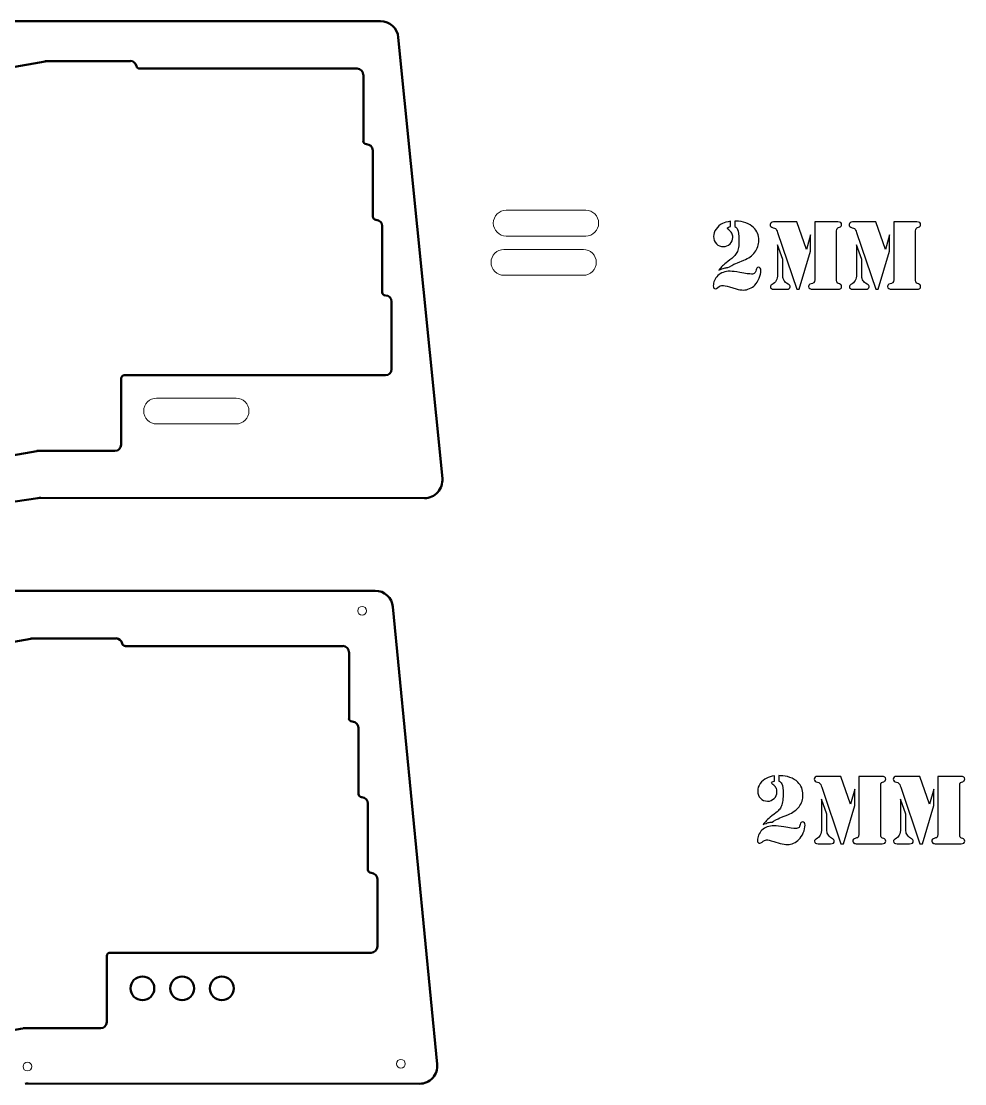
# Model space of a CAD drawing. Header units: millimetres. Extents: x -1387 to -394, y -226 to 220.
# Drawn here: x -1111.7 to -874, y -48 to 219.7 of the extents above; entities that cross this region are included whole.
import ezdxf

# ---------------------------------------------------------------- set-up
doc = ezdxf.new("R2010")
doc.units = ezdxf.units.MM
doc.header["$MEASUREMENT"] = 0
doc.layers.add('Layer 1', color=7, linetype='Continuous')

msp = doc.modelspace()

# ---------------------------------------------------------------- linework, layer by layer
at = {"layer": 'Layer 1', "color": 250, "lineweight": 20}
for centre in [(-1025.8235, 71.166), (-1110.1102, -43.681), (-1016.029, -42.9545)]:
    msp.add_ellipse(centre, major_axis=(0, 1.1), ratio=1, dxfattribs=at)
at = {"layer": 'Layer 1', "color": 250, "lineweight": 50}
for points in [[(-1116.1657, 219.6779), (-1116.1657, 219.6779), (-1021.1843, 219.6779), (-1021.1843, 219.6779)], [(-1016.6955, 215.5998), (-1016.9122, 217.9112), (-1018.8523, 219.6779), (-1021.1738, 219.6779)], [(-1016.7182, 215.5928), (-1016.7182, 215.5928), (-1005.6051, 104.4521), (-1005.6051, 104.4521)], [(-1105.6579, 209.5771), (-1105.6579, 209.5771), (-1179.6354, 196.5385), (-1179.6354, 196.5385)], [(-1105.6846, 209.5958), (-1105.6079, 209.6094), (-1105.5302, 209.6171), (-1105.4523, 209.619)], [(-1102.2713, 209.6618), (-1102.2713, 209.6618), (-1105.4251, 209.5983), (-1105.4251, 209.5983)], [(-1102.2774, 209.6825), (-1102.2648, 209.6828), (-1102.2522, 209.6829), (-1102.2395, 209.6829)], [(-1084.1738, 209.6618), (-1084.1738, 209.6618), (-1102.2289, 209.6618), (-1102.2289, 209.6618)], [(-1084.1844, 209.683), (-1083.4298, 209.683), (-1082.784, 209.1415), (-1082.6524, 208.3985)], [(-1081.8772, 207.7568), (-1082.2622, 207.7568), (-1082.5917, 208.033), (-1082.6588, 208.4121)], [(-1027.0661, 207.7356), (-1027.0661, 207.7356), (-1081.8666, 207.7356), (-1081.8666, 207.7356)], [(-1027.0767, 207.7568), (-1026.2175, 207.7568), (-1025.5209, 207.0603), (-1025.5209, 206.201)], [(-1025.4998, 189.49), (-1025.4998, 189.49), (-1025.4998, 206.1905), (-1025.4998, 206.1905)], [(-1024.7272, 188.7068), (-1025.1656, 188.7068), (-1025.5209, 189.0622), (-1025.5209, 189.5005)], [(-1024.6743, 188.6856), (-1024.6743, 188.6856), (-1024.7166, 188.6856), (-1024.7166, 188.6856)], [(-1024.6849, 188.7068), (-1023.8256, 188.7068), (-1023.1291, 188.0103), (-1023.1291, 187.151)], [(-1023.1291, 170.44), (-1023.1291, 170.44), (-1023.1291, 187.1405), (-1023.1291, 187.1405)], [(-1022.3354, 169.6568), (-1022.7737, 169.6568), (-1023.1291, 170.0122), (-1023.1291, 170.4505)], [(-1022.3036, 169.6356), (-1022.3036, 169.6356), (-1022.3248, 169.6356), (-1022.3248, 169.6356)], [(-1022.3142, 169.6356), (-1021.455, 169.6356), (-1020.7584, 168.9391), (-1020.7584, 168.0799)], [(-1020.7373, 151.3688), (-1020.7373, 151.3688), (-1020.7373, 168.0693), (-1020.7373, 168.0693)], [(-1019.9647, 150.5856), (-1020.4031, 150.5856), (-1020.7584, 150.941), (-1020.7584, 151.3794)], [(-1019.9118, 150.5856), (-1019.9118, 150.5856), (-1019.9541, 150.5856), (-1019.9541, 150.5856)], [(-1019.9224, 150.5856), (-1019.0631, 150.5856), (-1018.3666, 149.8891), (-1018.3666, 149.0299)], [(-1018.3666, 132.0225), (-1018.3666, 132.0225), (-1018.3666, 149.0193), (-1018.3666, 149.0193)], [(-1018.3666, 132.033), (-1018.3666, 131.1738), (-1019.0631, 130.4773), (-1019.9224, 130.4773)], [(-1086.5021, 129.6835), (-1086.5021, 130.1219), (-1086.1467, 130.4773), (-1085.7084, 130.4773)], [(-1086.5021, 112.9725), (-1086.5021, 112.9725), (-1086.5021, 129.673), (-1086.5021, 129.673)], [(-1085.6978, 130.4773), (-1085.6978, 130.4773), (-1019.9118, 130.4773), (-1019.9118, 130.4773)], [(-1086.5021, 112.983), (-1086.5021, 112.1238), (-1087.1986, 111.4273), (-1088.0579, 111.4273)], [(-1180.0164, 98.6638), (-1180.0164, 98.6638), (-1107.7323, 111.4061), (-1107.7323, 111.4061)], [(-1107.7537, 111.4152), (-1107.7082, 111.4233), (-1107.6621, 111.4273), (-1107.6159, 111.4273)], [(-1107.6053, 111.4273), (-1107.6053, 111.4273), (-1088.0473, 111.4273), (-1088.0473, 111.4273)], [(-1107.4923, 99.5228), (-1107.4923, 99.5228), (-1173.8286, 89.8284), (-1173.8286, 89.8284)], [(-1106.6986, 99.6075), (-1106.9628, 99.6075), (-1107.2265, 99.5842), (-1107.4867, 99.5379)], [(-1010.0925, 99.5414), (-1010.0925, 99.5414), (-1106.7091, 99.6075), (-1106.7091, 99.6075)], [(-1119.4523, 76.2202), (-1119.4523, 76.2202), (-1022.5362, 76.2202), (-1022.5362, 76.2202)], [(-1018.0474, 72.1421), (-1018.2641, 74.4535), (-1020.2042, 76.2202), (-1022.5257, 76.2202)], [(-1018.0701, 72.1351), (-1018.0701, 72.1351), (-1006.888, -43.0846), (-1006.888, -43.0846)], [(-1109.2614, 64.1205), (-1109.2614, 64.1205), (-1183.2389, 51.0819), (-1183.2389, 51.0819)], [(-1109.2881, 64.1392), (-1109.2114, 64.1528), (-1109.1337, 64.1605), (-1109.0558, 64.1624)], [(-1105.8748, 64.2052), (-1105.8748, 64.2052), (-1109.0286, 64.1417), (-1109.0286, 64.1417)], [(-1105.8809, 64.2259), (-1105.8683, 64.2262), (-1105.8557, 64.2263), (-1105.843, 64.2263)], [(-1087.7773, 64.2052), (-1087.7773, 64.2052), (-1105.8324, 64.2052), (-1105.8324, 64.2052)], [(-1087.7879, 64.2264), (-1087.0333, 64.2264), (-1086.3875, 63.6849), (-1086.2559, 62.9419)], [(-1085.4807, 62.3002), (-1085.8657, 62.3002), (-1086.1952, 62.5764), (-1086.2623, 62.9555)], [(-1030.6696, 62.279), (-1030.6696, 62.279), (-1085.4701, 62.279), (-1085.4701, 62.279)], [(-1030.6802, 62.3002), (-1029.821, 62.3002), (-1029.1244, 61.6037), (-1029.1244, 60.7444)], [(-1029.1033, 44.0334), (-1029.1033, 44.0334), (-1029.1033, 60.7339), (-1029.1033, 60.7339)], [(-1028.3307, 43.2502), (-1028.7691, 43.2502), (-1029.1244, 43.6056), (-1029.1244, 44.0439)], [(-1028.2778, 43.229), (-1028.2778, 43.229), (-1028.3201, 43.229), (-1028.3201, 43.229)], [(-1028.2884, 43.2502), (-1027.4291, 43.2502), (-1026.7326, 42.5537), (-1026.7326, 41.6944)], [(-1026.7326, 24.9834), (-1026.7326, 24.9834), (-1026.7326, 41.6839), (-1026.7326, 41.6839)], [(-1025.9389, 24.2002), (-1026.3772, 24.2002), (-1026.7326, 24.5556), (-1026.7326, 24.9939)], [(-1025.9071, 24.179), (-1025.9071, 24.179), (-1025.9283, 24.179), (-1025.9283, 24.179)], [(-1025.9177, 24.179), (-1025.0585, 24.179), (-1024.3619, 23.4825), (-1024.3619, 22.6233)], [(-1024.3408, 5.9122), (-1024.3408, 5.9122), (-1024.3408, 22.6127), (-1024.3408, 22.6127)], [(-1023.5682, 5.129), (-1024.0066, 5.129), (-1024.3619, 5.4844), (-1024.3619, 5.9228)], [(-1023.5153, 5.129), (-1023.5153, 5.129), (-1023.5576, 5.129), (-1023.5576, 5.129)], [(-1023.5259, 5.129), (-1022.6666, 5.129), (-1021.9701, 4.4325), (-1021.9701, 3.5733)], [(-1021.9701, -13.4341), (-1021.9701, -13.4341), (-1021.9701, 3.5627), (-1021.9701, 3.5627)], [(-1090.1056, -15.7731), (-1090.1056, -15.3347), (-1089.7502, -14.9793), (-1089.3119, -14.9793)], [(-1090.1056, -32.4841), (-1090.1056, -32.4841), (-1090.1056, -15.7836), (-1090.1056, -15.7836)], [(-1089.3013, -14.9793), (-1089.3013, -14.9793), (-1023.5153, -14.9793), (-1023.5153, -14.9793)], [(-1021.9701, -13.4236), (-1021.9701, -14.2828), (-1022.6666, -14.9793), (-1023.5259, -14.9793)], [(-1183.6199, -46.7928), (-1183.6199, -46.7928), (-1111.3358, -34.0505), (-1111.3358, -34.0505)], [(-1111.3572, -34.0414), (-1111.3117, -34.0333), (-1111.2656, -34.0293), (-1111.2194, -34.0293)], [(-1111.2088, -34.0293), (-1111.2088, -34.0293), (-1091.6508, -34.0293), (-1091.6508, -34.0293)], [(-1090.1056, -32.4736), (-1090.1056, -33.3328), (-1090.8021, -34.0293), (-1091.6614, -34.0293)], [(-1109.9162, -47.9292), (-1110.1804, -47.9292), (-1110.4441, -47.9525), (-1110.7043, -47.9988)], [(-1011.3754, -47.9953), (-1011.3754, -47.9953), (-1109.9267, -47.9292), (-1109.9267, -47.9292)]]:
    msp.add_open_spline(points, degree=3, dxfattribs=at)
at = {"layer": 'Layer 1', "color": 250, "lineweight": 20}
for points in [[(-989.5064, 172.0843), (-989.5064, 172.0843), (-969.506, 172.0843), (-969.506, 172.0843), (-967.7134, 172.0843), (-966.2482, 170.6184), (-966.2482, 168.827), (-966.2482, 168.827), (-966.2482, 168.8267), (-966.2482, 168.8267), (-966.2482, 167.0353), (-967.7134, 165.5694), (-969.506, 165.5694), (-969.506, 165.5694), (-989.5064, 165.5694), (-989.5064, 165.5694), (-991.2989, 165.5694), (-992.7641, 167.0353), (-992.7641, 168.8267), (-992.7641, 168.8267), (-992.7641, 168.827), (-992.7641, 168.827), (-992.7641, 170.6184), (-991.2989, 172.0843), (-989.5064, 172.0843)], [(-990.0837, 162.1917), (-990.0837, 162.1917), (-970.0833, 162.1917), (-970.0833, 162.1917), (-968.2907, 162.1917), (-966.8255, 160.7258), (-966.8255, 158.9344), (-966.8255, 158.9344), (-966.8255, 158.9341), (-966.8255, 158.9341), (-966.8255, 157.1427), (-968.2907, 155.6768), (-970.0833, 155.6768), (-970.0833, 155.6768), (-990.0837, 155.6768), (-990.0837, 155.6768), (-991.8762, 155.6768), (-993.3414, 157.1427), (-993.3414, 158.9341), (-993.3414, 158.9341), (-993.3414, 158.9344), (-993.3414, 158.9344), (-993.3414, 160.7258), (-991.8762, 162.1917), (-990.0837, 162.1917)], [(-1077.5606, 124.7445), (-1077.5606, 124.7445), (-1057.5602, 124.7445), (-1057.5602, 124.7445), (-1055.7676, 124.7445), (-1054.3024, 123.2786), (-1054.3024, 121.4872), (-1054.3024, 121.4872), (-1054.3024, 121.4869), (-1054.3024, 121.4869), (-1054.3024, 119.6955), (-1055.7676, 118.2296), (-1057.5602, 118.2296), (-1057.5602, 118.2296), (-1077.5606, 118.2296), (-1077.5606, 118.2296), (-1079.3531, 118.2296), (-1080.8183, 119.6955), (-1080.8183, 121.4869), (-1080.8183, 121.4869), (-1080.8183, 121.4872), (-1080.8183, 121.4872), (-1080.8183, 123.2786), (-1079.3531, 124.7445), (-1077.5606, 124.7445)]]:
    msp.add_open_spline(points, degree=3, knots=[0, 0, 0, 0, 0.125, 0.125, 0.125, 0.25, 0.25, 0.25, 0.375, 0.375, 0.375, 0.5, 0.5, 0.5, 0.625, 0.625, 0.625, 0.75, 0.75, 0.75, 0.875, 0.875, 0.875, 1, 1, 1, 1], dxfattribs=at)
at = {"layer": 'Layer 1', "color": 250}
for points, knots in [([(-933.0546, 169.2863), (-933.0546, 169.2863), (-933.0546, 167.9655), (-933.0546, 167.9655), (-933.2832, 167.9189), (-933.4695, 167.8469), (-933.6134, 167.758), (-933.7573, 167.6649), (-933.8251, 167.576), (-933.8166, 167.4829), (-933.7997, 167.3686), (-933.6896, 167.2416), (-933.4864, 167.1103), (-933.1181, 166.8563), (-932.8514, 166.5769), (-932.6905, 166.2806), (-932.5254, 165.98), (-932.445, 165.6202), (-932.445, 165.1969), (-932.445, 164.5703), (-932.6821, 164.0285), (-933.1562, 163.5713), (-933.6303, 163.1183), (-934.1891, 162.8897), (-934.8326, 162.8897), (-935.5353, 162.8897), (-936.1195, 163.131), (-936.5894, 163.6178), (-937.0593, 164.1004), (-937.2964, 164.7016), (-937.2964, 165.4255), (-937.2964, 166.1028), (-937.0932, 166.7378), (-936.6826, 167.322), (-936.2719, 167.9104), (-935.7174, 168.3761), (-935.0146, 168.7148), (-934.5659, 168.9307), (-933.914, 169.1212), (-933.0546, 169.2863)], [0, 0, 0, 0, 0.07692308, 0.07692308, 0.07692308, 0.15384615, 0.15384615, 0.15384615, 0.23076923, 0.23076923, 0.23076923, 0.30769231, 0.30769231, 0.30769231, 0.38461538, 0.38461538, 0.38461538, 0.46153846, 0.46153846, 0.46153846, 0.53846154, 0.53846154, 0.53846154, 0.61538462, 0.61538462, 0.61538462, 0.69230769, 0.69230769, 0.69230769, 0.76923077, 0.76923077, 0.76923077, 0.84615385, 0.84615385, 0.84615385, 0.92307692, 0.92307692, 0.92307692, 1, 1, 1, 1]), ([(-931.9624, 167.9655), (-931.9624, 167.9655), (-931.9624, 169.3244), (-931.9624, 169.3244), (-931.9624, 169.3244), (-931.628, 169.3159), (-931.628, 169.3159), (-930.7644, 169.3159), (-929.9431, 169.172), (-929.1642, 168.8883), (-928.381, 168.6005), (-927.7291, 168.2068), (-927.2084, 167.703), (-926.3321, 166.8521), (-925.8918, 165.7768), (-925.8918, 164.4772), (-925.8918, 163.3596), (-926.222, 162.369), (-926.8782, 161.5054), (-927.5343, 160.6376), (-928.4699, 159.9645), (-929.6764, 159.4734), (-929.6764, 159.4734), (-931.302, 158.8299), (-931.302, 158.8299), (-931.7761, 158.6394), (-932.4408, 158.3092), (-933.3001, 157.8351), (-933.3001, 157.8351), (-933.6727, 157.6277), (-933.6727, 157.6277), (-934.0029, 157.6277), (-934.3246, 157.5811), (-934.6294, 157.4964), (-934.9342, 157.4075), (-935.3787, 157.2424), (-935.9544, 156.9927), (-935.6581, 157.3906), (-935.3575, 157.7335), (-935.057, 158.0256), (-934.7564, 158.3135), (-934.3034, 158.6945), (-933.6981, 159.1644), (-932.9191, 159.7697), (-932.3984, 160.2058), (-932.1317, 160.4767), (-931.8608, 160.7434), (-931.6322, 161.0567), (-931.4417, 161.4123), (-931.2512, 161.7763), (-931.1115, 162.2039), (-931.0268, 162.6992), (-930.9379, 163.1903), (-930.8956, 163.8126), (-930.8956, 164.5661), (-930.8956, 165.8911), (-931.0099, 166.7844), (-931.2427, 167.2458), (-931.3359, 167.4278), (-931.429, 167.5718), (-931.5348, 167.6691), (-931.6364, 167.7707), (-931.7804, 167.8681), (-931.9624, 167.9655)], [0, 0, 0, 0, 0.04761905, 0.04761905, 0.04761905, 0.0952381, 0.0952381, 0.0952381, 0.14285714, 0.14285714, 0.14285714, 0.19047619, 0.19047619, 0.19047619, 0.23809524, 0.23809524, 0.23809524, 0.28571429, 0.28571429, 0.28571429, 0.33333333, 0.33333333, 0.33333333, 0.38095238, 0.38095238, 0.38095238, 0.42857143, 0.42857143, 0.42857143, 0.47619048, 0.47619048, 0.47619048, 0.52380952, 0.52380952, 0.52380952, 0.57142857, 0.57142857, 0.57142857, 0.61904762, 0.61904762, 0.61904762, 0.66666667, 0.66666667, 0.66666667, 0.71428571, 0.71428571, 0.71428571, 0.76190476, 0.76190476, 0.76190476, 0.80952381, 0.80952381, 0.80952381, 0.85714286, 0.85714286, 0.85714286, 0.9047619, 0.9047619, 0.9047619, 0.95238095, 0.95238095, 0.95238095, 1, 1, 1, 1]), ([(-916.3668, 169.1127), (-916.3668, 169.1127), (-913.9242, 162.1404), (-913.9242, 162.1404), (-913.9242, 162.1404), (-912.8447, 165.8996), (-912.8447, 165.8996), (-912.8447, 165.8996), (-912.8447, 161.7806), (-912.8447, 161.7806), (-912.8447, 161.7806), (-915.7107, 152.1709), (-915.7107, 152.1709), (-915.7107, 152.1709), (-916.3668, 152.1709), (-916.3668, 152.1709), (-916.3668, 152.1709), (-921.1717, 166.4584), (-921.1717, 166.4584), (-921.3368, 166.9368), (-921.5103, 167.2585), (-921.6924, 167.4236), (-921.8024, 167.5337), (-921.9845, 167.6099), (-922.2512, 167.6607), (-922.7888, 167.775), (-923.0555, 168.0332), (-923.0555, 168.4311), (-923.0555, 168.647), (-922.9793, 168.8121), (-922.8269, 168.9307), (-922.6787, 169.0534), (-922.4586, 169.1127), (-922.1707, 169.1127), (-922.1707, 169.1127), (-916.3668, 169.1127), (-916.3668, 169.1127)], [0, 0, 0, 0, 0.08333333, 0.08333333, 0.08333333, 0.16666667, 0.16666667, 0.16666667, 0.25, 0.25, 0.25, 0.33333333, 0.33333333, 0.33333333, 0.41666667, 0.41666667, 0.41666667, 0.5, 0.5, 0.5, 0.58333333, 0.58333333, 0.58333333, 0.66666667, 0.66666667, 0.66666667, 0.75, 0.75, 0.75, 0.83333333, 0.83333333, 0.83333333, 0.91666667, 0.91666667, 0.91666667, 1, 1, 1, 1]), ([(-911.8287, 169.1127), (-911.8287, 169.1127), (-906.3169, 169.1127), (-906.3169, 169.1127), (-906.3169, 169.1127), (-905.9825, 169.1127), (-905.9825, 169.1127), (-905.3602, 169.1127), (-905.0469, 168.8968), (-905.0469, 168.465), (-905.0469, 168.1263), (-905.212, 167.902), (-905.5464, 167.7919), (-905.8174, 167.703), (-905.9782, 167.6437), (-906.0248, 167.6268), (-906.0714, 167.6056), (-906.1179, 167.5548), (-906.1687, 167.4829), (-906.2661, 167.3474), (-906.3169, 167.1357), (-906.3169, 166.8479), (-906.3169, 166.8479), (-906.3169, 154.4273), (-906.3169, 154.4273), (-906.3169, 154.1394), (-906.2661, 153.9277), (-906.1687, 153.7965), (-906.1179, 153.7203), (-906.0714, 153.6737), (-906.0248, 153.6526), (-905.9782, 153.6314), (-905.8174, 153.5764), (-905.5464, 153.4875), (-905.212, 153.3774), (-905.0469, 153.153), (-905.0469, 152.8144), (-905.0469, 152.3868), (-905.3602, 152.1709), (-905.9825, 152.1709), (-905.9825, 152.1709), (-906.3169, 152.1709), (-906.3169, 152.1709), (-906.3169, 152.1709), (-911.8414, 152.1709), (-911.8414, 152.1709), (-911.8414, 152.1709), (-912.2478, 152.1709), (-912.2478, 152.1709), (-912.6119, 152.1709), (-912.887, 152.2259), (-913.0733, 152.3402), (-913.2596, 152.4503), (-913.3527, 152.6154), (-913.3527, 152.8398), (-913.3527, 153.2038), (-913.1537, 153.4324), (-912.7558, 153.5213), (-912.4341, 153.606), (-912.2478, 153.6568), (-912.1885, 153.678), (-912.1293, 153.6991), (-912.0742, 153.7457), (-912.015, 153.8219), (-911.8922, 153.9701), (-911.8287, 154.2029), (-911.8287, 154.5289), (-911.8287, 154.5289), (-911.8287, 169.1127), (-911.8287, 169.1127)], [0, 0, 0, 0, 0.04347826, 0.04347826, 0.04347826, 0.08695652, 0.08695652, 0.08695652, 0.13043478, 0.13043478, 0.13043478, 0.17391304, 0.17391304, 0.17391304, 0.2173913, 0.2173913, 0.2173913, 0.26086957, 0.26086957, 0.26086957, 0.30434783, 0.30434783, 0.30434783, 0.34782609, 0.34782609, 0.34782609, 0.39130435, 0.39130435, 0.39130435, 0.43478261, 0.43478261, 0.43478261, 0.47826087, 0.47826087, 0.47826087, 0.52173913, 0.52173913, 0.52173913, 0.56521739, 0.56521739, 0.56521739, 0.60869565, 0.60869565, 0.60869565, 0.65217391, 0.65217391, 0.65217391, 0.69565217, 0.69565217, 0.69565217, 0.73913043, 0.73913043, 0.73913043, 0.7826087, 0.7826087, 0.7826087, 0.82608696, 0.82608696, 0.82608696, 0.86956522, 0.86956522, 0.86956522, 0.91304348, 0.91304348, 0.91304348, 0.95652174, 0.95652174, 0.95652174, 1, 1, 1, 1]), ([(-896.4744, 169.1127), (-896.4744, 169.1127), (-894.0318, 162.1404), (-894.0318, 162.1404), (-894.0318, 162.1404), (-892.9523, 165.8996), (-892.9523, 165.8996), (-892.9523, 165.8996), (-892.9523, 161.7806), (-892.9523, 161.7806), (-892.9523, 161.7806), (-895.8183, 152.1709), (-895.8183, 152.1709), (-895.8183, 152.1709), (-896.4744, 152.1709), (-896.4744, 152.1709), (-896.4744, 152.1709), (-901.2793, 166.4584), (-901.2793, 166.4584), (-901.4444, 166.9368), (-901.6179, 167.2585), (-901.8, 167.4236), (-901.91, 167.5337), (-902.0921, 167.6099), (-902.3588, 167.6607), (-902.8964, 167.775), (-903.1631, 168.0332), (-903.1631, 168.4311), (-903.1631, 168.647), (-903.0869, 168.8121), (-902.9345, 168.9307), (-902.7863, 169.0534), (-902.5662, 169.1127), (-902.2783, 169.1127), (-902.2783, 169.1127), (-896.4744, 169.1127), (-896.4744, 169.1127)], [0, 0, 0, 0, 0.08333333, 0.08333333, 0.08333333, 0.16666667, 0.16666667, 0.16666667, 0.25, 0.25, 0.25, 0.33333333, 0.33333333, 0.33333333, 0.41666667, 0.41666667, 0.41666667, 0.5, 0.5, 0.5, 0.58333333, 0.58333333, 0.58333333, 0.66666667, 0.66666667, 0.66666667, 0.75, 0.75, 0.75, 0.83333333, 0.83333333, 0.83333333, 0.91666667, 0.91666667, 0.91666667, 1, 1, 1, 1]), ([(-891.9363, 169.1127), (-891.9363, 169.1127), (-886.4245, 169.1127), (-886.4245, 169.1127), (-886.4245, 169.1127), (-886.0901, 169.1127), (-886.0901, 169.1127), (-885.4678, 169.1127), (-885.1545, 168.8968), (-885.1545, 168.465), (-885.1545, 168.1263), (-885.3196, 167.902), (-885.654, 167.7919), (-885.925, 167.703), (-886.0858, 167.6437), (-886.1324, 167.6268), (-886.179, 167.6056), (-886.2255, 167.5548), (-886.2763, 167.4829), (-886.3737, 167.3474), (-886.4245, 167.1357), (-886.4245, 166.8479), (-886.4245, 166.8479), (-886.4245, 154.4273), (-886.4245, 154.4273), (-886.4245, 154.1394), (-886.3737, 153.9277), (-886.2763, 153.7965), (-886.2255, 153.7203), (-886.179, 153.6737), (-886.1324, 153.6526), (-886.0858, 153.6314), (-885.925, 153.5764), (-885.654, 153.4875), (-885.3196, 153.3774), (-885.1545, 153.153), (-885.1545, 152.8144), (-885.1545, 152.3868), (-885.4678, 152.1709), (-886.0901, 152.1709), (-886.0901, 152.1709), (-886.4245, 152.1709), (-886.4245, 152.1709), (-886.4245, 152.1709), (-891.949, 152.1709), (-891.949, 152.1709), (-891.949, 152.1709), (-892.3554, 152.1709), (-892.3554, 152.1709), (-892.7195, 152.1709), (-892.9946, 152.2259), (-893.1809, 152.3402), (-893.3672, 152.4503), (-893.4603, 152.6154), (-893.4603, 152.8398), (-893.4603, 153.2038), (-893.2613, 153.4324), (-892.8634, 153.5213), (-892.5417, 153.606), (-892.3554, 153.6568), (-892.2961, 153.678), (-892.2369, 153.6991), (-892.1818, 153.7457), (-892.1226, 153.8219), (-891.9998, 153.9701), (-891.9363, 154.2029), (-891.9363, 154.5289), (-891.9363, 154.5289), (-891.9363, 169.1127), (-891.9363, 169.1127)], [0, 0, 0, 0, 0.04347826, 0.04347826, 0.04347826, 0.08695652, 0.08695652, 0.08695652, 0.13043478, 0.13043478, 0.13043478, 0.17391304, 0.17391304, 0.17391304, 0.2173913, 0.2173913, 0.2173913, 0.26086957, 0.26086957, 0.26086957, 0.30434783, 0.30434783, 0.30434783, 0.34782609, 0.34782609, 0.34782609, 0.39130435, 0.39130435, 0.39130435, 0.43478261, 0.43478261, 0.43478261, 0.47826087, 0.47826087, 0.47826087, 0.52173913, 0.52173913, 0.52173913, 0.56521739, 0.56521739, 0.56521739, 0.60869565, 0.60869565, 0.60869565, 0.65217391, 0.65217391, 0.65217391, 0.69565217, 0.69565217, 0.69565217, 0.73913043, 0.73913043, 0.73913043, 0.7826087, 0.7826087, 0.7826087, 0.82608696, 0.82608696, 0.82608696, 0.86956522, 0.86956522, 0.86956522, 0.91304348, 0.91304348, 0.91304348, 0.95652174, 0.95652174, 0.95652174, 1, 1, 1, 1]), ([(-921.2013, 163.3892), (-921.2013, 163.3892), (-919.8805, 159.647), (-919.8805, 159.647), (-919.8805, 159.647), (-919.8805, 155.9174), (-919.8805, 155.9174), (-919.8805, 155.5364), (-919.8678, 155.2612), (-919.8382, 155.0961), (-919.8085, 154.931), (-919.745, 154.749), (-919.6434, 154.55), (-919.4741, 154.186), (-919.2328, 153.915), (-918.928, 153.733), (-918.928, 153.733), (-918.4708, 153.4367), (-918.4708, 153.4367), (-918.1575, 153.2462), (-918.0009, 153.0345), (-918.0009, 152.8017), (-918.0009, 152.3826), (-918.3099, 152.1709), (-918.9238, 152.1709), (-918.9238, 152.1709), (-922.0437, 152.1709), (-922.0437, 152.1709), (-922.666, 152.1709), (-922.9793, 152.3783), (-922.9793, 152.789), (-922.9793, 152.9244), (-922.9539, 153.026), (-922.8989, 153.0938), (-922.8438, 153.1657), (-922.738, 153.2462), (-922.5814, 153.3351), (-921.6627, 153.8304), (-921.2013, 154.694), (-921.2013, 155.9174), (-921.2013, 155.9174), (-921.2013, 163.3892), (-921.2013, 163.3892)], [0, 0, 0, 0, 0.07142857, 0.07142857, 0.07142857, 0.14285714, 0.14285714, 0.14285714, 0.21428571, 0.21428571, 0.21428571, 0.28571429, 0.28571429, 0.28571429, 0.35714286, 0.35714286, 0.35714286, 0.42857143, 0.42857143, 0.42857143, 0.5, 0.5, 0.5, 0.57142857, 0.57142857, 0.57142857, 0.64285714, 0.64285714, 0.64285714, 0.71428571, 0.71428571, 0.71428571, 0.78571429, 0.78571429, 0.78571429, 0.85714286, 0.85714286, 0.85714286, 0.92857143, 0.92857143, 0.92857143, 1, 1, 1, 1]), ([(-901.3089, 163.3892), (-901.3089, 163.3892), (-899.9881, 159.647), (-899.9881, 159.647), (-899.9881, 159.647), (-899.9881, 155.9174), (-899.9881, 155.9174), (-899.9881, 155.5364), (-899.9754, 155.2612), (-899.9458, 155.0961), (-899.9161, 154.931), (-899.8526, 154.749), (-899.751, 154.55), (-899.5817, 154.186), (-899.3404, 153.915), (-899.0356, 153.733), (-899.0356, 153.733), (-898.5784, 153.4367), (-898.5784, 153.4367), (-898.2651, 153.2462), (-898.1085, 153.0345), (-898.1085, 152.8017), (-898.1085, 152.3826), (-898.4175, 152.1709), (-899.0314, 152.1709), (-899.0314, 152.1709), (-902.1513, 152.1709), (-902.1513, 152.1709), (-902.7736, 152.1709), (-903.0869, 152.3783), (-903.0869, 152.789), (-903.0869, 152.9244), (-903.0615, 153.026), (-903.0065, 153.0938), (-902.9514, 153.1657), (-902.8456, 153.2462), (-902.689, 153.3351), (-901.7703, 153.8304), (-901.3089, 154.694), (-901.3089, 155.9174), (-901.3089, 155.9174), (-901.3089, 163.3892), (-901.3089, 163.3892)], [0, 0, 0, 0, 0.07142857, 0.07142857, 0.07142857, 0.14285714, 0.14285714, 0.14285714, 0.21428571, 0.21428571, 0.21428571, 0.28571429, 0.28571429, 0.28571429, 0.35714286, 0.35714286, 0.35714286, 0.42857143, 0.42857143, 0.42857143, 0.5, 0.5, 0.5, 0.57142857, 0.57142857, 0.57142857, 0.64285714, 0.64285714, 0.64285714, 0.71428571, 0.71428571, 0.71428571, 0.78571429, 0.78571429, 0.78571429, 0.85714286, 0.85714286, 0.85714286, 0.92857143, 0.92857143, 0.92857143, 1, 1, 1, 1]), ([(-925.9934, 157.6827), (-925.8114, 157.6912), (-925.659, 157.615), (-925.5404, 157.4583), (-925.4177, 157.3017), (-925.3584, 157.0943), (-925.3584, 156.8403), (-925.3584, 156.2688), (-925.5108, 155.6295), (-925.8114, 154.9226), (-926.1119, 154.2198), (-926.476, 153.6483), (-926.8993, 153.2208), (-927.2634, 152.8482), (-927.7121, 152.5477), (-928.2498, 152.3148), (-928.7874, 152.082), (-929.2954, 151.9677), (-929.778, 151.9677), (-930.358, 151.9677), (-930.9676, 152.0651), (-931.6153, 152.2556), (-931.6153, 152.2556), (-933.2536, 152.7382), (-933.2536, 152.7382), (-934.1722, 153.0049), (-934.7649, 153.1361), (-935.04, 153.1361), (-935.4041, 153.1361), (-935.7893, 152.9583), (-936.1915, 152.6027), (-936.4497, 152.3826), (-936.6445, 152.2725), (-936.7757, 152.2725), (-936.9662, 152.2725), (-937.1144, 152.336), (-937.216, 152.4588), (-937.3218, 152.5858), (-937.3726, 152.7636), (-937.3726, 152.9964), (-937.3726, 153.4409), (-937.271, 153.8981), (-937.0636, 154.3638), (-936.8561, 154.8294), (-936.5725, 155.2358), (-936.2169, 155.583), (-935.4634, 156.3238), (-934.4389, 156.6921), (-933.1393, 156.6921), (-932.5381, 156.6921), (-931.7211, 156.5947), (-930.6966, 156.4042), (-929.198, 156.1206), (-928.2201, 155.9809), (-927.7672, 155.9809), (-927.3692, 155.9809), (-927.0771, 156.0783), (-926.8866, 156.2772), (-926.8189, 156.3534), (-926.7681, 156.4381), (-926.73, 156.5355), (-926.6919, 156.6286), (-926.6453, 156.8022), (-926.5861, 157.0477), (-926.4972, 157.4541), (-926.2982, 157.6658), (-925.9934, 157.6827)], [0, 0, 0, 0, 0.04545455, 0.04545455, 0.04545455, 0.09090909, 0.09090909, 0.09090909, 0.13636364, 0.13636364, 0.13636364, 0.18181818, 0.18181818, 0.18181818, 0.22727273, 0.22727273, 0.22727273, 0.27272727, 0.27272727, 0.27272727, 0.31818182, 0.31818182, 0.31818182, 0.36363636, 0.36363636, 0.36363636, 0.40909091, 0.40909091, 0.40909091, 0.45454545, 0.45454545, 0.45454545, 0.5, 0.5, 0.5, 0.54545455, 0.54545455, 0.54545455, 0.59090909, 0.59090909, 0.59090909, 0.63636364, 0.63636364, 0.63636364, 0.68181818, 0.68181818, 0.68181818, 0.72727273, 0.72727273, 0.72727273, 0.77272727, 0.77272727, 0.77272727, 0.81818182, 0.81818182, 0.81818182, 0.86363636, 0.86363636, 0.86363636, 0.90909091, 0.90909091, 0.90909091, 0.95454545, 0.95454545, 0.95454545, 1, 1, 1, 1]), ([(-921.9421, 29.5863), (-921.9421, 29.5863), (-921.9421, 28.2655), (-921.9421, 28.2655), (-922.1707, 28.2189), (-922.357, 28.1469), (-922.5009, 28.058), (-922.6448, 27.9649), (-922.7126, 27.876), (-922.7041, 27.7829), (-922.6872, 27.6686), (-922.5771, 27.5416), (-922.3739, 27.4103), (-922.0056, 27.1563), (-921.7389, 26.8769), (-921.578, 26.5806), (-921.4129, 26.28), (-921.3325, 25.9202), (-921.3325, 25.4969), (-921.3325, 24.8703), (-921.5696, 24.3285), (-922.0437, 23.8713), (-922.5178, 23.4183), (-923.0766, 23.1897), (-923.7201, 23.1897), (-924.4228, 23.1897), (-925.007, 23.431), (-925.4769, 23.9178), (-925.9468, 24.4004), (-926.1839, 25.0016), (-926.1839, 25.7255), (-926.1839, 26.4028), (-925.9807, 27.0378), (-925.5701, 27.622), (-925.1594, 28.2104), (-924.6049, 28.6761), (-923.9021, 29.0148), (-923.4534, 29.2307), (-922.8015, 29.4212), (-921.9421, 29.5863)], [0, 0, 0, 0, 0.07692308, 0.07692308, 0.07692308, 0.15384615, 0.15384615, 0.15384615, 0.23076923, 0.23076923, 0.23076923, 0.30769231, 0.30769231, 0.30769231, 0.38461538, 0.38461538, 0.38461538, 0.46153846, 0.46153846, 0.46153846, 0.53846154, 0.53846154, 0.53846154, 0.61538462, 0.61538462, 0.61538462, 0.69230769, 0.69230769, 0.69230769, 0.76923077, 0.76923077, 0.76923077, 0.84615385, 0.84615385, 0.84615385, 0.92307692, 0.92307692, 0.92307692, 1, 1, 1, 1]), ([(-920.8499, 28.2655), (-920.8499, 28.2655), (-920.8499, 29.6244), (-920.8499, 29.6244), (-920.8499, 29.6244), (-920.5155, 29.6159), (-920.5155, 29.6159), (-919.6519, 29.6159), (-918.8306, 29.472), (-918.0517, 29.1883), (-917.2685, 28.9005), (-916.6166, 28.5068), (-916.0959, 28.003), (-915.2196, 27.1521), (-914.7793, 26.0768), (-914.7793, 24.7772), (-914.7793, 23.6596), (-915.1095, 22.669), (-915.7657, 21.8054), (-916.4218, 20.9376), (-917.3574, 20.2645), (-918.5639, 19.7734), (-918.5639, 19.7734), (-920.1895, 19.1299), (-920.1895, 19.1299), (-920.6636, 18.9394), (-921.3283, 18.6092), (-922.1876, 18.1351), (-922.1876, 18.1351), (-922.5602, 17.9277), (-922.5602, 17.9277), (-922.8904, 17.9277), (-923.2121, 17.8811), (-923.5169, 17.7964), (-923.8217, 17.7075), (-924.2662, 17.5424), (-924.8419, 17.2927), (-924.5456, 17.6906), (-924.245, 18.0335), (-923.9445, 18.3256), (-923.6439, 18.6135), (-923.1909, 18.9945), (-922.5856, 19.4644), (-921.8066, 20.0697), (-921.2859, 20.5058), (-921.0192, 20.7767), (-920.7483, 21.0434), (-920.5197, 21.3567), (-920.3292, 21.7123), (-920.1387, 22.0763), (-919.999, 22.5039), (-919.9143, 22.9992), (-919.8254, 23.4903), (-919.7831, 24.1126), (-919.7831, 24.8661), (-919.7831, 26.1911), (-919.8974, 27.0844), (-920.1302, 27.5458), (-920.2234, 27.7278), (-920.3165, 27.8718), (-920.4223, 27.9691), (-920.5239, 28.0707), (-920.6679, 28.1681), (-920.8499, 28.2655)], [0, 0, 0, 0, 0.04761905, 0.04761905, 0.04761905, 0.0952381, 0.0952381, 0.0952381, 0.14285714, 0.14285714, 0.14285714, 0.19047619, 0.19047619, 0.19047619, 0.23809524, 0.23809524, 0.23809524, 0.28571429, 0.28571429, 0.28571429, 0.33333333, 0.33333333, 0.33333333, 0.38095238, 0.38095238, 0.38095238, 0.42857143, 0.42857143, 0.42857143, 0.47619048, 0.47619048, 0.47619048, 0.52380952, 0.52380952, 0.52380952, 0.57142857, 0.57142857, 0.57142857, 0.61904762, 0.61904762, 0.61904762, 0.66666667, 0.66666667, 0.66666667, 0.71428571, 0.71428571, 0.71428571, 0.76190476, 0.76190476, 0.76190476, 0.80952381, 0.80952381, 0.80952381, 0.85714286, 0.85714286, 0.85714286, 0.9047619, 0.9047619, 0.9047619, 0.95238095, 0.95238095, 0.95238095, 1, 1, 1, 1]), ([(-905.2543, 29.4127), (-905.2543, 29.4127), (-902.8117, 22.4404), (-902.8117, 22.4404), (-902.8117, 22.4404), (-901.7322, 26.1996), (-901.7322, 26.1996), (-901.7322, 26.1996), (-901.7322, 22.0806), (-901.7322, 22.0806), (-901.7322, 22.0806), (-904.5982, 12.4709), (-904.5982, 12.4709), (-904.5982, 12.4709), (-905.2543, 12.4709), (-905.2543, 12.4709), (-905.2543, 12.4709), (-910.0592, 26.7584), (-910.0592, 26.7584), (-910.2243, 27.2368), (-910.3978, 27.5585), (-910.5799, 27.7236), (-910.6899, 27.8337), (-910.872, 27.9099), (-911.1387, 27.9607), (-911.6763, 28.075), (-911.943, 28.3332), (-911.943, 28.7311), (-911.943, 28.947), (-911.8668, 29.1121), (-911.7144, 29.2307), (-911.5662, 29.3534), (-911.3461, 29.4127), (-911.0582, 29.4127), (-911.0582, 29.4127), (-905.2543, 29.4127), (-905.2543, 29.4127)], [0, 0, 0, 0, 0.08333333, 0.08333333, 0.08333333, 0.16666667, 0.16666667, 0.16666667, 0.25, 0.25, 0.25, 0.33333333, 0.33333333, 0.33333333, 0.41666667, 0.41666667, 0.41666667, 0.5, 0.5, 0.5, 0.58333333, 0.58333333, 0.58333333, 0.66666667, 0.66666667, 0.66666667, 0.75, 0.75, 0.75, 0.83333333, 0.83333333, 0.83333333, 0.91666667, 0.91666667, 0.91666667, 1, 1, 1, 1]), ([(-900.7162, 29.4127), (-900.7162, 29.4127), (-895.2044, 29.4127), (-895.2044, 29.4127), (-895.2044, 29.4127), (-894.87, 29.4127), (-894.87, 29.4127), (-894.2477, 29.4127), (-893.9344, 29.1968), (-893.9344, 28.765), (-893.9344, 28.4263), (-894.0995, 28.202), (-894.4339, 28.0919), (-894.7049, 28.003), (-894.8657, 27.9437), (-894.9123, 27.9268), (-894.9589, 27.9056), (-895.0054, 27.8548), (-895.0562, 27.7829), (-895.1536, 27.6474), (-895.2044, 27.4357), (-895.2044, 27.1479), (-895.2044, 27.1479), (-895.2044, 14.7273), (-895.2044, 14.7273), (-895.2044, 14.4394), (-895.1536, 14.2277), (-895.0562, 14.0965), (-895.0054, 14.0203), (-894.9589, 13.9737), (-894.9123, 13.9526), (-894.8657, 13.9314), (-894.7049, 13.8764), (-894.4339, 13.7875), (-894.0995, 13.6774), (-893.9344, 13.453), (-893.9344, 13.1144), (-893.9344, 12.6868), (-894.2477, 12.4709), (-894.87, 12.4709), (-894.87, 12.4709), (-895.2044, 12.4709), (-895.2044, 12.4709), (-895.2044, 12.4709), (-900.7289, 12.4709), (-900.7289, 12.4709), (-900.7289, 12.4709), (-901.1353, 12.4709), (-901.1353, 12.4709), (-901.4994, 12.4709), (-901.7745, 12.5259), (-901.9608, 12.6402), (-902.1471, 12.7503), (-902.2402, 12.9154), (-902.2402, 13.1398), (-902.2402, 13.5038), (-902.0412, 13.7324), (-901.6433, 13.8213), (-901.3216, 13.906), (-901.1353, 13.9568), (-901.076, 13.978), (-901.0168, 13.9991), (-900.9617, 14.0457), (-900.9025, 14.1219), (-900.7797, 14.2701), (-900.7162, 14.5029), (-900.7162, 14.8289), (-900.7162, 14.8289), (-900.7162, 29.4127), (-900.7162, 29.4127)], [0, 0, 0, 0, 0.04347826, 0.04347826, 0.04347826, 0.08695652, 0.08695652, 0.08695652, 0.13043478, 0.13043478, 0.13043478, 0.17391304, 0.17391304, 0.17391304, 0.2173913, 0.2173913, 0.2173913, 0.26086957, 0.26086957, 0.26086957, 0.30434783, 0.30434783, 0.30434783, 0.34782609, 0.34782609, 0.34782609, 0.39130435, 0.39130435, 0.39130435, 0.43478261, 0.43478261, 0.43478261, 0.47826087, 0.47826087, 0.47826087, 0.52173913, 0.52173913, 0.52173913, 0.56521739, 0.56521739, 0.56521739, 0.60869565, 0.60869565, 0.60869565, 0.65217391, 0.65217391, 0.65217391, 0.69565217, 0.69565217, 0.69565217, 0.73913043, 0.73913043, 0.73913043, 0.7826087, 0.7826087, 0.7826087, 0.82608696, 0.82608696, 0.82608696, 0.86956522, 0.86956522, 0.86956522, 0.91304348, 0.91304348, 0.91304348, 0.95652174, 0.95652174, 0.95652174, 1, 1, 1, 1]), ([(-885.3619, 29.4127), (-885.3619, 29.4127), (-882.9193, 22.4404), (-882.9193, 22.4404), (-882.9193, 22.4404), (-881.8398, 26.1996), (-881.8398, 26.1996), (-881.8398, 26.1996), (-881.8398, 22.0806), (-881.8398, 22.0806), (-881.8398, 22.0806), (-884.7058, 12.4709), (-884.7058, 12.4709), (-884.7058, 12.4709), (-885.3619, 12.4709), (-885.3619, 12.4709), (-885.3619, 12.4709), (-890.1668, 26.7584), (-890.1668, 26.7584), (-890.3319, 27.2368), (-890.5054, 27.5585), (-890.6875, 27.7236), (-890.7975, 27.8337), (-890.9796, 27.9099), (-891.2463, 27.9607), (-891.7839, 28.075), (-892.0506, 28.3332), (-892.0506, 28.7311), (-892.0506, 28.947), (-891.9744, 29.1121), (-891.822, 29.2307), (-891.6738, 29.3534), (-891.4537, 29.4127), (-891.1658, 29.4127), (-891.1658, 29.4127), (-885.3619, 29.4127), (-885.3619, 29.4127)], [0, 0, 0, 0, 0.08333333, 0.08333333, 0.08333333, 0.16666667, 0.16666667, 0.16666667, 0.25, 0.25, 0.25, 0.33333333, 0.33333333, 0.33333333, 0.41666667, 0.41666667, 0.41666667, 0.5, 0.5, 0.5, 0.58333333, 0.58333333, 0.58333333, 0.66666667, 0.66666667, 0.66666667, 0.75, 0.75, 0.75, 0.83333333, 0.83333333, 0.83333333, 0.91666667, 0.91666667, 0.91666667, 1, 1, 1, 1]), ([(-880.8238, 29.4127), (-880.8238, 29.4127), (-875.312, 29.4127), (-875.312, 29.4127), (-875.312, 29.4127), (-874.9776, 29.4127), (-874.9776, 29.4127), (-874.3553, 29.4127), (-874.042, 29.1968), (-874.042, 28.765), (-874.042, 28.4263), (-874.2071, 28.202), (-874.5415, 28.0919), (-874.8125, 28.003), (-874.9733, 27.9437), (-875.0199, 27.9268), (-875.0665, 27.9056), (-875.113, 27.8548), (-875.1638, 27.7829), (-875.2612, 27.6474), (-875.312, 27.4357), (-875.312, 27.1479), (-875.312, 27.1479), (-875.312, 14.7273), (-875.312, 14.7273), (-875.312, 14.4394), (-875.2612, 14.2277), (-875.1638, 14.0965), (-875.113, 14.0203), (-875.0665, 13.9737), (-875.0199, 13.9526), (-874.9733, 13.9314), (-874.8125, 13.8764), (-874.5415, 13.7875), (-874.2071, 13.6774), (-874.042, 13.453), (-874.042, 13.1144), (-874.042, 12.6868), (-874.3553, 12.4709), (-874.9776, 12.4709), (-874.9776, 12.4709), (-875.312, 12.4709), (-875.312, 12.4709), (-875.312, 12.4709), (-880.8365, 12.4709), (-880.8365, 12.4709), (-880.8365, 12.4709), (-881.2429, 12.4709), (-881.2429, 12.4709), (-881.607, 12.4709), (-881.8821, 12.5259), (-882.0684, 12.6402), (-882.2547, 12.7503), (-882.3478, 12.9154), (-882.3478, 13.1398), (-882.3478, 13.5038), (-882.1488, 13.7324), (-881.7509, 13.8213), (-881.4292, 13.906), (-881.2429, 13.9568), (-881.1836, 13.978), (-881.1244, 13.9991), (-881.0693, 14.0457), (-881.0101, 14.1219), (-880.8873, 14.2701), (-880.8238, 14.5029), (-880.8238, 14.8289), (-880.8238, 14.8289), (-880.8238, 29.4127), (-880.8238, 29.4127)], [0, 0, 0, 0, 0.04347826, 0.04347826, 0.04347826, 0.08695652, 0.08695652, 0.08695652, 0.13043478, 0.13043478, 0.13043478, 0.17391304, 0.17391304, 0.17391304, 0.2173913, 0.2173913, 0.2173913, 0.26086957, 0.26086957, 0.26086957, 0.30434783, 0.30434783, 0.30434783, 0.34782609, 0.34782609, 0.34782609, 0.39130435, 0.39130435, 0.39130435, 0.43478261, 0.43478261, 0.43478261, 0.47826087, 0.47826087, 0.47826087, 0.52173913, 0.52173913, 0.52173913, 0.56521739, 0.56521739, 0.56521739, 0.60869565, 0.60869565, 0.60869565, 0.65217391, 0.65217391, 0.65217391, 0.69565217, 0.69565217, 0.69565217, 0.73913043, 0.73913043, 0.73913043, 0.7826087, 0.7826087, 0.7826087, 0.82608696, 0.82608696, 0.82608696, 0.86956522, 0.86956522, 0.86956522, 0.91304348, 0.91304348, 0.91304348, 0.95652174, 0.95652174, 0.95652174, 1, 1, 1, 1]), ([(-910.0888, 23.6892), (-910.0888, 23.6892), (-908.768, 19.947), (-908.768, 19.947), (-908.768, 19.947), (-908.768, 16.2174), (-908.768, 16.2174), (-908.768, 15.8364), (-908.7553, 15.5612), (-908.7257, 15.3961), (-908.696, 15.231), (-908.6325, 15.049), (-908.5309, 14.85), (-908.3616, 14.486), (-908.1203, 14.215), (-907.8155, 14.033), (-907.8155, 14.033), (-907.3583, 13.7367), (-907.3583, 13.7367), (-907.045, 13.5462), (-906.8884, 13.3345), (-906.8884, 13.1017), (-906.8884, 12.6826), (-907.1974, 12.4709), (-907.8113, 12.4709), (-907.8113, 12.4709), (-910.9312, 12.4709), (-910.9312, 12.4709), (-911.5535, 12.4709), (-911.8668, 12.6783), (-911.8668, 13.089), (-911.8668, 13.2244), (-911.8414, 13.326), (-911.7864, 13.3938), (-911.7313, 13.4657), (-911.6255, 13.5462), (-911.4689, 13.6351), (-910.5502, 14.1304), (-910.0888, 14.994), (-910.0888, 16.2174), (-910.0888, 16.2174), (-910.0888, 23.6892), (-910.0888, 23.6892)], [0, 0, 0, 0, 0.07142857, 0.07142857, 0.07142857, 0.14285714, 0.14285714, 0.14285714, 0.21428571, 0.21428571, 0.21428571, 0.28571429, 0.28571429, 0.28571429, 0.35714286, 0.35714286, 0.35714286, 0.42857143, 0.42857143, 0.42857143, 0.5, 0.5, 0.5, 0.57142857, 0.57142857, 0.57142857, 0.64285714, 0.64285714, 0.64285714, 0.71428571, 0.71428571, 0.71428571, 0.78571429, 0.78571429, 0.78571429, 0.85714286, 0.85714286, 0.85714286, 0.92857143, 0.92857143, 0.92857143, 1, 1, 1, 1]), ([(-890.1964, 23.6892), (-890.1964, 23.6892), (-888.8756, 19.947), (-888.8756, 19.947), (-888.8756, 19.947), (-888.8756, 16.2174), (-888.8756, 16.2174), (-888.8756, 15.8364), (-888.8629, 15.5612), (-888.8333, 15.3961), (-888.8036, 15.231), (-888.7401, 15.049), (-888.6385, 14.85), (-888.4692, 14.486), (-888.2279, 14.215), (-887.9231, 14.033), (-887.9231, 14.033), (-887.4659, 13.7367), (-887.4659, 13.7367), (-887.1526, 13.5462), (-886.996, 13.3345), (-886.996, 13.1017), (-886.996, 12.6826), (-887.305, 12.4709), (-887.9189, 12.4709), (-887.9189, 12.4709), (-891.0388, 12.4709), (-891.0388, 12.4709), (-891.6611, 12.4709), (-891.9744, 12.6783), (-891.9744, 13.089), (-891.9744, 13.2244), (-891.949, 13.326), (-891.894, 13.3938), (-891.8389, 13.4657), (-891.7331, 13.5462), (-891.5765, 13.6351), (-890.6578, 14.1304), (-890.1964, 14.994), (-890.1964, 16.2174), (-890.1964, 16.2174), (-890.1964, 23.6892), (-890.1964, 23.6892)], [0, 0, 0, 0, 0.07142857, 0.07142857, 0.07142857, 0.14285714, 0.14285714, 0.14285714, 0.21428571, 0.21428571, 0.21428571, 0.28571429, 0.28571429, 0.28571429, 0.35714286, 0.35714286, 0.35714286, 0.42857143, 0.42857143, 0.42857143, 0.5, 0.5, 0.5, 0.57142857, 0.57142857, 0.57142857, 0.64285714, 0.64285714, 0.64285714, 0.71428571, 0.71428571, 0.71428571, 0.78571429, 0.78571429, 0.78571429, 0.85714286, 0.85714286, 0.85714286, 0.92857143, 0.92857143, 0.92857143, 1, 1, 1, 1]), ([(-914.8809, 17.9827), (-914.6989, 17.9912), (-914.5465, 17.915), (-914.4279, 17.7583), (-914.3052, 17.6017), (-914.2459, 17.3943), (-914.2459, 17.1403), (-914.2459, 16.5688), (-914.3983, 15.9295), (-914.6989, 15.2226), (-914.9994, 14.5198), (-915.3635, 13.9483), (-915.7868, 13.5208), (-916.1509, 13.1482), (-916.5996, 12.8477), (-917.1373, 12.6148), (-917.6749, 12.382), (-918.1829, 12.2677), (-918.6655, 12.2677), (-919.2455, 12.2677), (-919.8551, 12.3651), (-920.5028, 12.5556), (-920.5028, 12.5556), (-922.1411, 13.0382), (-922.1411, 13.0382), (-923.0597, 13.3049), (-923.6524, 13.4361), (-923.9275, 13.4361), (-924.2916, 13.4361), (-924.6768, 13.2583), (-925.079, 12.9027), (-925.3372, 12.6826), (-925.532, 12.5725), (-925.6632, 12.5725), (-925.8537, 12.5725), (-926.0019, 12.636), (-926.1035, 12.7588), (-926.2093, 12.8858), (-926.2601, 13.0636), (-926.2601, 13.2964), (-926.2601, 13.7409), (-926.1585, 14.1981), (-925.9511, 14.6638), (-925.7436, 15.1294), (-925.46, 15.5358), (-925.1044, 15.883), (-924.3509, 16.6238), (-923.3264, 16.9921), (-922.0268, 16.9921), (-921.4256, 16.9921), (-920.6086, 16.8947), (-919.5841, 16.7042), (-918.0855, 16.4206), (-917.1076, 16.2809), (-916.6547, 16.2809), (-916.2567, 16.2809), (-915.9646, 16.3783), (-915.7741, 16.5772), (-915.7064, 16.6534), (-915.6556, 16.7381), (-915.6175, 16.8355), (-915.5794, 16.9286), (-915.5328, 17.1022), (-915.4736, 17.3477), (-915.3847, 17.7541), (-915.1857, 17.9658), (-914.8809, 17.9827)], [0, 0, 0, 0, 0.04545455, 0.04545455, 0.04545455, 0.09090909, 0.09090909, 0.09090909, 0.13636364, 0.13636364, 0.13636364, 0.18181818, 0.18181818, 0.18181818, 0.22727273, 0.22727273, 0.22727273, 0.27272727, 0.27272727, 0.27272727, 0.31818182, 0.31818182, 0.31818182, 0.36363636, 0.36363636, 0.36363636, 0.40909091, 0.40909091, 0.40909091, 0.45454545, 0.45454545, 0.45454545, 0.5, 0.5, 0.5, 0.54545455, 0.54545455, 0.54545455, 0.59090909, 0.59090909, 0.59090909, 0.63636364, 0.63636364, 0.63636364, 0.68181818, 0.68181818, 0.68181818, 0.72727273, 0.72727273, 0.72727273, 0.77272727, 0.77272727, 0.77272727, 0.81818182, 0.81818182, 0.81818182, 0.86363636, 0.86363636, 0.86363636, 0.90909091, 0.90909091, 0.90909091, 0.95454545, 0.95454545, 0.95454545, 1, 1, 1, 1])]:
    msp.add_open_spline(points, degree=3, knots=knots, dxfattribs=at)
at = {"layer": 'Layer 1', "color": 250, "lineweight": 50}
for points, knots in [([(-1010.0819, 99.5414), (-1008.816, 99.5414), (-1007.6086, 100.0749), (-1006.7563, 101.0109), (-1005.9039, 101.9469), (-1005.4855, 103.1987), (-1005.6036, 104.4591)], [0, 0, 0, 0, 0.5, 0.5, 0.5, 1, 1, 1, 1]), ([(-1084.1366, -23.9646), (-1084.1366, -22.3104), (-1082.7957, -20.9695), (-1081.1415, -20.9695), (-1079.4874, -20.9695), (-1078.1464, -22.3104), (-1078.1464, -23.9646), (-1078.1464, -25.6187), (-1079.4874, -26.9597), (-1081.1415, -26.9597), (-1082.7957, -26.9597), (-1084.1366, -25.6187), (-1084.1366, -23.9646)], [0, 0, 0, 0, 0.25, 0.25, 0.25, 0.5, 0.5, 0.5, 0.75, 0.75, 0.75, 1, 1, 1, 1]), ([(-1074.1248, -23.9646), (-1074.1248, -22.3104), (-1072.7838, -20.9695), (-1071.1297, -20.9695), (-1069.4756, -20.9695), (-1068.1346, -22.3104), (-1068.1346, -23.9646), (-1068.1346, -25.6187), (-1069.4756, -26.9597), (-1071.1297, -26.9597), (-1072.7838, -26.9597), (-1074.1248, -25.6187), (-1074.1248, -23.9646)], [0, 0, 0, 0, 0.25, 0.25, 0.25, 0.5, 0.5, 0.5, 0.75, 0.75, 0.75, 1, 1, 1, 1]), ([(-1064.1341, -23.9646), (-1064.1341, -22.3104), (-1062.7932, -20.9695), (-1061.139, -20.9695), (-1059.4849, -20.9695), (-1058.1439, -22.3104), (-1058.1439, -23.9646), (-1058.1439, -25.6187), (-1059.4849, -26.9597), (-1061.139, -26.9597), (-1062.7932, -26.9597), (-1064.1341, -25.6187), (-1064.1341, -23.9646)], [0, 0, 0, 0, 0.25, 0.25, 0.25, 0.5, 0.5, 0.5, 0.75, 0.75, 0.75, 1, 1, 1, 1]), ([(-1011.3648, -47.9953), (-1010.0989, -47.9953), (-1008.8915, -47.4618), (-1008.0392, -46.5258), (-1007.1868, -45.5898), (-1006.7684, -44.338), (-1006.8865, -43.0776)], [0, 0, 0, 0, 0.5, 0.5, 0.5, 1, 1, 1, 1])]:
    msp.add_open_spline(points, degree=3, knots=knots, dxfattribs=at)

doc.saveas('drawing.dxf')
